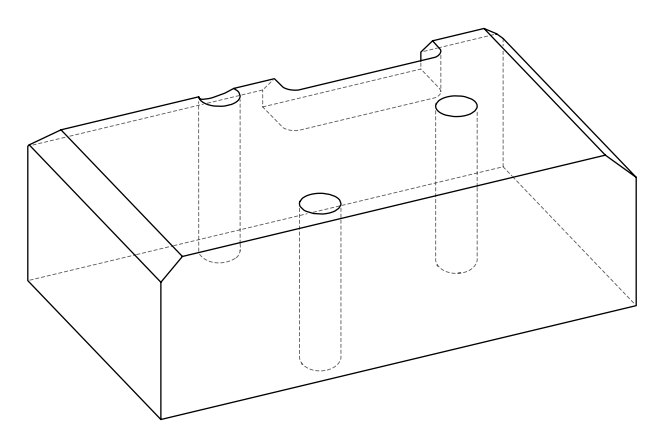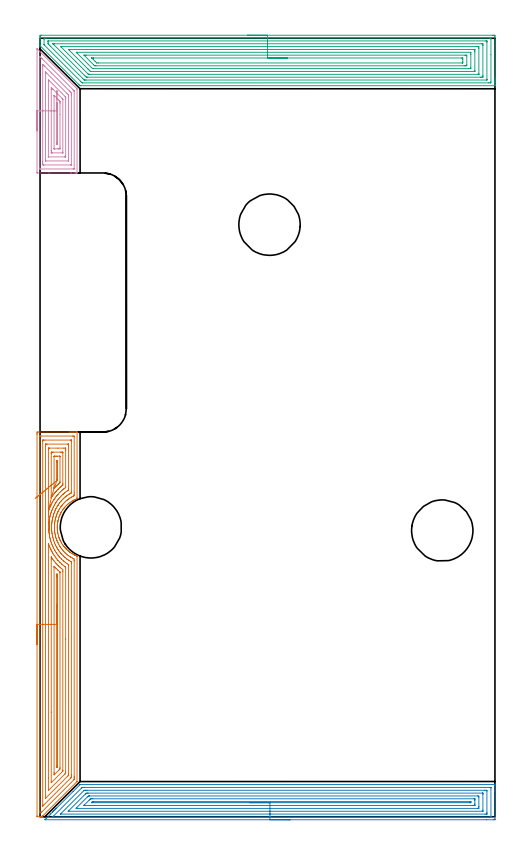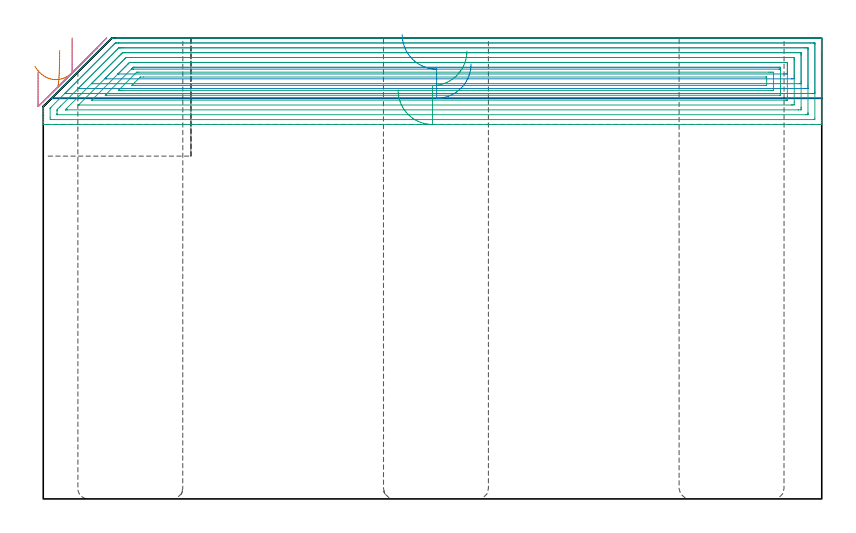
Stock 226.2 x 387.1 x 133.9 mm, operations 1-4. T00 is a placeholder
(PLAN: 8 operations, 2 tool changes, 72 min)
(1 AREA_MILL | FG_CHAMFER_SURFACE | UGT0205_001 | 11.39 min | 39407 mm3)
(2 AREA_MILL_1 | FG_CHAMFER_SURFACE_1 | UGT0205_001 | 12.26 min | 32515 mm3)
(3 AREA_MILL_2 | FG_CHAMFER_SURFACE_2 | UGT0205_001 | 16.17 min | 71173 mm3)
(4 AREA_MILL_3 | FG_CHAMFER_SURFACE_3 | UGT0205_001 | 3.51 min | 11247 mm3)
(5 MILL_SLOT | SLOT_PARTIAL_RECTANGULAR | UGT0201_094 | Follow Part, ap 5, ae 75% | 10.6 min | 184443 mm3)
(6 MILL_THROUGH_HOLE_FROM_SOLID_MATERIAL | STEP1HOLE | NXT0201_007 | Circular | 6.02 min | 97464 mm3)
(7 MILL_THROUGH_HOLE_FROM_SOLID_MATERIAL_1 | STEP1HOLE_1 | NXT0201_007 | Circular | 6.02 min | 97442 mm3)
(8 MILL_THROUGH_HOLE_FROM_SOLID_MATERIAL_2 | STEP1HOLE_2 | NXT0201_007 | Circular | 6.02 min | 96633 mm3)
(TOOL UGT0205_001 | Chamfer Mill 20 x 3 x 45 deg. | D20 FL50 Z2)
(TOOL UGT0201_094 | End mill 20 mm | D20 FL38 Z4)
(TOOL NXT0201_007 | ENDMILL 25mm [R216.25-25050GCK54P 1620] | D25 R3 FL54 Z5)
(OP 1 AREA_MILL)
G17 G21 G94 G90
T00 M6
G54
G17 G0 G90 X-1.5 Y85.65 S1061 M3
G43 Z143.9 H0
Z124.
G94 G1 Y85.688 Z123.128 F250.
Y85.802 Z122.264
Y85.991 Z121.412
Y86.253 Z120.58
Y86.587 Z119.774
Y86.99 Z119.
Y87.459 Z118.264
Y87.99 Z117.572
Y88.579 Z116.929
Y89.222 Z116.34
Y89.914 Z115.808
Y90.65 Z115.34
Y91.424 Z114.937
Y92.23 Z114.603
Y93.062 Z114.341
Y93.914 Z114.152
Y94.778 Z114.038
Y95.65 Z114.
Y190.104
X-1.499 Y190.695 Z114.001
X-1.494 Y191.279 Z114.004
X-1.492 Y191.293 Z114.006
X-0.91 Y191.297 Z114.588
X-0.305 Y191.3 Z115.192
X14.531 Z130.026
X15.135 Z130.63
X15.709 Z131.206
X16.027 Z131.523
X16.601 Z132.097
X16.918 Z132.413
X17.553 Z133.053
X17.979 Z133.479
X18.349 Y191.297 Z133.841
X18.385 Y191.294 Z133.875
X18.397 Y191.291 Z133.888
X18.4 Y191.141 Z133.9
Y158.567
X18.394 Y158.161 Z133.892
X17.492 Y157.777 Z132.992
X17.138 Y157.617 Z132.637
X16.918 Y157.502 Z132.415
X16.605 Y157.34 Z132.104
X16.559 Y157.315 Z132.058
X16.159 Y157.092 Z131.659
X15.939 Y156.961 Z131.439
X15.718 Y156.829 Z131.217
X15.555 Y156.725 Z131.053
X14.831 Y156.223 Z130.329
X14.31 Y155.834 Z129.807
X14.244 Y155.778 Z129.74
X13.944 Y155.529 Z129.441
X13.287 Y154.942 Z128.787
X13.056 Y154.716 Z128.555
X12.424 Y154.05 Z127.924
X12.164 Y153.748 Z127.661
X12.088 Y153.655 Z127.587
X11.971 Y153.51 Z127.47
X11.867 Y153.378 Z127.363
X11.732 Y153.212 Z127.231
X11.689 Y153.159 Z127.188
X11.626 Y153.074 Z127.126
X11.281 Y152.603 Z126.78
X11.054 Y152.267 Z126.553
X10.776 Y151.824 Z126.276
X10.511 Y151.376 Z126.011
X10.395 Y151.163 Z125.893
X10.305 Y150.981 Z125.802
X10.089 Y150.551 Z125.589
X10.056 Y150.484 Z125.556
X9.883 Y150.089 Z125.378
X9.787 Y149.878 Z125.286
X9.77 Y149.84 Z125.27
X9.684 Y149.643 Z125.179
X9.662 Y149.592 Z125.157
X9.608 Y149.46 Z125.105
X9.507 Y149.21 Z125.006
X9.334 Y148.701 Z124.833
X9.072 Y147.809 Z124.568
X8.908 Y147.12 Z124.407
X8.896 Y147.067 Z124.395
X8.873 Y146.965 Z124.369
X8.862 Y146.918 Z124.358
X8.776 Y146.472 Z124.271
X8.716 Y146.073 Z124.209
X8.708 Y146.026 Z124.202
X8.62 Y145.324 Z124.118
X8.606 Y145.134 Z124.103
X8.594 Y144.877 Z124.089
X8.591 Y144.783 Z124.081
X8.585 Y144.65 Z124.073
X8.563 Y144.243 Z124.058
X8.561 Y144.139 Z124.056
X8.559 Y143.946 Z124.052
X8.556 Y143.797 Z124.051
X8.564 Y143.351 Z124.063
X8.586 Y142.913 Z124.086
X8.621 Y142.459 Z124.121
X8.74 Y141.568 Z124.239
X8.743 Y141.552 Z124.242
X8.817 Y141.164 Z124.311
X8.905 Y140.676 Z124.404
X9.125 Y139.785 Z124.624
X9.193 Y139.552 Z124.691
X9.255 Y139.338 Z124.754
X9.4 Y138.893 Z124.899
X9.507 Y138.59 Z125.005
X9.551 Y138.487 Z125.045
X9.747 Y138.001 Z125.244
X9.919 Y137.62 Z125.419
X9.95 Y137.551 Z125.45
X10.152 Y137.11 Z125.648
X10.27 Y136.872 Z125.769
X10.394 Y136.637 Z125.893
X10.614 Y136.256 Z126.111
X10.636 Y136.218 Z126.132
X11.194 Y135.327 Z126.692
X11.26 Y135.227 Z126.759
X11.282 Y135.196 Z126.78
X11.562 Y134.812 Z127.059
X11.867 Y134.41 Z127.366
X12.006 Y134.237 Z127.504
X12.06 Y134.174 Z127.557
X12.17 Y134.043 Z127.667
X12.318 Y133.876 Z127.814
X12.461 Y133.715 Z127.957
X12.58 Y133.579 Z128.08
X12.611 Y133.543 Z128.111
X12.646 Y133.507 Z128.145
X12.758 Y133.389 Z128.254
X12.832 Y133.31 Z128.33
X12.86 Y133.281 Z128.36
X12.955 Y133.185 Z128.455
X13.056 Y133.085 Z128.551
X13.507 Y132.652 Z129.004
X13.944 Y132.272 Z129.441
X14.167 Y132.091 Z129.666
X14.244 Y132.029 Z129.743
X14.577 Y131.76 Z130.074
X14.69 Y131.677 Z130.186
X14.831 Y131.571 Z130.329
X15.099 Y131.384 Z130.599
X15.271 Y131.264 Z130.771
X15.719 Y130.971 Z131.216
X16.243 Y130.659 Z131.742
X16.605 Y130.462 Z132.104
X16.917 Y130.306 Z132.416
X17.275 Y130.128 Z132.772
X17.364 Y130.084 Z132.86
X17.493 Y130.019 Z132.991
X17.515 Y130.009 Z133.013
X17.582 Y129.977 Z133.08
X17.81 Y129.882 Z133.306
X17.98 Y129.809 Z133.478
X18.393 Y129.641 Z133.893
X18.399 Y129.638 Z133.898
X18.4 Y129.636 Z133.9
X18.394 Y17.553 Z133.894
X18.375 Y17.485 Z133.871
X18.285 Y17.385 Z133.785
X1.391 Y0.491 Z116.89
X1.17 Y0.269 Z116.667
X1.058 Y0.159 Z116.556
X0.899 Y0.01 Z116.398
X0.873 Y0.008 Z116.372
X0.238 Y0. Z115.737
X-1.227 Z114.269
X-1.491 Y0.002 Z114.005
X-1.496 Y0.159 Z114.004
X-1.5 Y0.455 Z114.
Y95.65
X-0.086 Z115.414
X-0.085 Y189.045 Z115.415
X-0.082 Y189.181 Z115.418
X-0.079 Y189.269 Z115.421
X-0.074 Y189.292 Z115.426
X-0.066 Y189.293 Z115.434
X-0.018 Y189.296 Z115.482
X0.484 Y189.3 Z115.984
X16.027 Z131.527
X16.53 Y189.298 Z132.03
X16.918 Y189.292 Z132.418
X16.967 Y189.29 Z132.467
X16.979 Y189.112 Z132.479
X16.984 Y188.977 Z132.484
X16.985 Y188.91 Z132.485
X16.986 Y161.177 Z132.486
X16.982 Y160.352 Z132.482
X16.979 Y160.291 Z132.479
X16.918 Y159.628 Z132.418
X16.807 Y159.571 Z132.307
X16.585 Y159.459 Z132.085
X16.219 Y159.267 Z131.719
X16.027 Y159.162 Z131.527
X15.647 Y158.947 Z131.147
X15.135 Y158.649 Z130.635
X15.084 Y158.618 Z130.584
X15.004 Y158.567 Z130.504
X14.555 Y158.256 Z130.055
X14.244 Y158.038 Z129.744
X14.033 Y157.885 Z129.533
X13.749 Y157.675 Z129.249
X13.529 Y157.498 Z129.029
X13.353 Y157.352 Z128.853
X13.048 Y157.087 Z128.548
X12.703 Y156.782 Z128.203
X12.461 Y156.554 Z127.961
X12.13 Y156.222 Z127.63
X11.804 Y155.89 Z127.304
X11.691 Y155.769 Z127.191
X11.57 Y155.635 Z127.07
X11.275 Y155.293 Z126.775
X11.029 Y154.997 Z126.529
X10.873 Y154.802 Z126.373
X10.678 Y154.551 Z126.178
X10.488 Y154.295 Z125.988
X10.351 Y154.105 Z125.851
X10.122 Y153.769 Z125.622
X9.787 Y153.26 Z125.287
X9.769 Y153.231 Z125.269
X9.757 Y153.212 Z125.257
X9.44 Y152.667 Z124.94
X9.249 Y152.32 Z124.749
X9.129 Y152.086 Z124.629
X8.896 Y151.621 Z124.396
X8.834 Y151.489 Z124.334
X8.806 Y151.427 Z124.306
X8.563 Y150.869 Z124.063
X8.42 Y150.535 Z123.92
X8.301 Y150.238 Z123.801
X8.086 Y149.643 Z123.586
X8.073 Y149.608 Z123.573
X8.065 Y149.582 Z123.565
X8.004 Y149.386 Z123.504
X7.861 Y148.894 Z123.361
X7.821 Y148.75 Z123.321
X7.676 Y148.187 Z123.176
X7.597 Y147.858 Z123.097
X7.507 Y147.464 Z123.007
X7.41 Y146.965 Z122.91
X7.301 Y146.261 Z122.801
X7.287 Y146.16 Z122.787
X7.276 Y146.073 Z122.776
X7.26 Y145.926 Z122.76
X7.223 Y145.574 Z122.723
X7.192 Y145.18 Z122.692
X7.187 Y145.106 Z122.687
X7.147 Y144.254 Z122.647
Y143.828
X7.149 Y143.395 Z122.649
X7.15 Y143.359 Z122.65
X7.199 Y142.503 Z122.699
X7.206 Y142.41 Z122.706
X7.297 Y141.611 Z122.797
X7.309 Y141.512 Z122.809
X7.326 Y141.397 Z122.826
X7.442 Y140.718 Z122.942
X7.517 Y140.314 Z123.017
X7.624 Y139.826 Z123.124
X7.788 Y139.15 Z123.288
X7.849 Y138.933 Z123.349
X8.004 Y138.403 Z123.504
X8.122 Y138.041 Z123.622
X8.147 Y137.969 Z123.647
X8.39 Y137.342 Z123.89
X8.469 Y137.148 Z123.969
X8.826 Y136.326 Z124.326
X8.858 Y136.256 Z124.358
X8.896 Y136.177 Z124.396
X9.312 Y135.364 Z124.812
X9.787 Y134.558 Z125.287
X9.84 Y134.471 Z125.34
X9.928 Y134.33 Z125.428
X10.29 Y133.783 Z125.79
X10.435 Y133.579 Z125.935
X10.678 Y133.254 Z126.178
X11.122 Y132.686 Z126.622
X11.57 Y132.172 Z127.07
X11.915 Y131.794 Z127.415
X12.461 Y131.248 Z127.961
X12.831 Y130.901 Z128.331
X13.353 Y130.457 Z128.853
X13.906 Y130.009 Z129.406
X14.244 Y129.761 Z129.744
X15.044 Y129.208 Z130.544
X15.135 Y129.15 Z130.635
X15.189 Y129.116 Z130.689
X16.027 Y128.644 Z131.527
X16.835 Y128.224 Z132.335
X16.918 Y128.174 Z132.418
X16.981 Y127.394 Z132.481
X16.984 Y127.332 Z132.484
X16.985 Y127.265 Z132.485
X16.981 Y20.176 Z132.481
X16.978 Y19.347 Z132.478
X16.976 Y19.289 Z132.476
X16.918 Y18.476 Z132.418
X16.91 Y18.462 Z132.41
X16.905 Y18.454 Z132.405
X0.841 Y2.39 Z116.341
X0.551 Y2.109 Z116.051
X0.469 Y2.031 Z115.969
X0.426 Y2.01 Z115.926
X0.367 Y2.005 Z115.867
X-0.018 Y2.008 Z115.482
X-0.067 Y2.01 Z115.433
X-0.079 Y2.188 Z115.421
X-0.084 Y2.323 Z115.416
X-0.085 Y2.39 Z115.415
X-0.086 Y95.65 Z115.414
X1.328 Z116.828
X1.329 Y186.669 Z116.829
X1.331 Y187.125 Z116.831
X1.333 Y187.234 Z116.833
X1.335 Y187.28 Z116.835
X1.415 Y187.29 Z116.915
X1.592 Y187.298 Z117.092
X1.765 Y187.299 Z117.265
X2.481 Y187.3 Z117.981
X15.31 Y187.299 Z130.81
X15.427 Y187.296 Z130.927
X15.519 Y187.291 Z131.019
X15.565 Y187.286 Z131.065
X15.566 Y187.269 Z131.066
X15.569 Y187.125 Z131.069
X15.571 Y186.689 Z131.071
Y161.7
X15.57 Y161.244 Z131.07
X15.567 Y161.135 Z131.067
X15.565 Y161.084 Z131.065
X15.557 Y161.065 Z131.057
X15.534 Y161.05 Z131.034
X15.406 Y160.973 Z130.906
X15.135 Y160.815 Z130.635
X14.845 Y160.643 Z130.345
X14.366 Y160.352 Z129.866
X14.293 Y160.303 Z129.793
X14.244 Y160.269 Z129.744
X13.769 Y159.935 Z129.269
X13.353 Y159.64 Z128.853
X13.249 Y159.564 Z128.749
X13.11 Y159.459 Z128.61
X12.752 Y159.168 Z128.252
X12.461 Y158.926 Z127.961
X12.269 Y158.76 Z127.769
X12.05 Y158.567 Z127.55
X11.801 Y158.336 Z127.301
X11.57 Y158.115 Z127.07
X11.349 Y157.895 Z126.849
X11.134 Y157.675 Z126.634
X10.678 Y157.185 Z126.178
X10.489 Y156.972 Z125.989
X10.328 Y156.782 Z125.828
X9.787 Y156.111 Z125.287
X9.691 Y155.986 Z125.191
X9.619 Y155.89 Z125.119
X9.318 Y155.466 Z124.818
X8.994 Y154.997 Z124.494
X8.955 Y154.938 Z124.455
X8.896 Y154.845 Z124.396
X8.615 Y154.385 Z124.115
X8.448 Y154.105 Z123.948
X8.004 Y153.307 Z123.504
X7.972 Y153.245 Z123.472
X7.956 Y153.212 Z123.456
X7.684 Y152.641 Z123.184
X7.536 Y152.32 Z123.036
X7.406 Y152.027 Z122.906
X7.145 Y151.427 Z122.645
X7.135 Y151.405 Z122.635
X7.113 Y151.348 Z122.613
X6.9 Y150.748 Z122.4
X6.827 Y150.535 Z122.327
X6.682 Y150.074 Z122.182
X6.553 Y149.643 Z122.053
X6.48 Y149.383 Z121.98
X6.312 Y148.75 Z121.812
X6.294 Y148.677 Z121.794
X6.222 Y148.369 Z121.722
X6.131 Y147.948 Z121.631
X6.113 Y147.858 Z121.613
X5.998 Y147.189 Z121.498
X5.964 Y146.965 Z121.464
X5.888 Y146.407 Z121.388
X5.848 Y146.073 Z121.348
X5.804 Y145.599 Z121.304
X5.779 Y145.18 Z121.279
X5.757 Y144.753 Z121.257
X5.739 Y144.288 Z121.239
X5.733 Y143.885 Z121.233
X5.74 Y143.395 Z121.24
X5.758 Y142.967 Z121.258
X5.784 Y142.503 Z121.284
X5.822 Y142.01 Z121.322
X5.869 Y141.611 Z121.369
X5.945 Y140.995 Z121.445
X5.988 Y140.718 Z121.488
X6.122 Y139.926 Z121.622
X6.141 Y139.826 Z121.641
X6.222 Y139.44 Z121.722
X6.341 Y138.933 Z121.841
X6.381 Y138.774 Z121.881
X6.582 Y138.041 Z122.082
X6.736 Y137.526 Z122.236
X6.862 Y137.148 Z122.362
X7.113 Y136.464 Z122.613
X7.194 Y136.256 Z122.694
X7.25 Y136.118 Z122.75
X7.589 Y135.364 Z123.089
X7.72 Y135.078 Z123.22
X8.028 Y134.447 Z123.528
X8.217 Y134.099 Z123.717
X8.36 Y133.852 Z123.86
X8.523 Y133.579 Z124.023
X8.896 Y132.973 Z124.396
X9.081 Y132.686 Z124.581
X9.462 Y132.119 Z124.962
X9.705 Y131.794 Z125.205
X9.787 Y131.687 Z125.287
X10.135 Y131.252 Z125.635
X10.43 Y130.901 Z125.93
X10.678 Y130.619 Z126.178
X11.251 Y130.009 Z126.751
X11.57 Y129.69 Z127.07
X12.185 Y129.116 Z127.685
X12.461 Y128.882 Z127.961
X13.259 Y128.224 Z128.759
X13.353 Y128.156 Z128.853
X13.837 Y127.817 Z129.337
X14.244 Y127.538 Z129.744
X14.554 Y127.332 Z130.054
X15.135 Y126.989 Z130.635
X15.482 Y126.785 Z130.982
X15.539 Y126.749 Z131.039
X15.564 Y126.731 Z131.064
X15.566 Y126.7 Z131.066
X15.569 Y126.585 Z131.069
X15.571 Y126.439 Z131.071
Y126.003
X15.566 Y20.7 Z131.066
X15.565 Y20.239 Z131.065
X15.563 Y19.811 Z131.063
X15.56 Y19.582 Z131.06
X15.344 Y19.347 Z130.844
X15.241 Y19.241 Z130.741
X15.135 Y19.134 Z130.635
X1.765 Y5.764 Z117.265
X1.416 Y5.417 Z116.916
X1.357 Y5.361 Z116.857
X1.337 Y5.345 Z116.837
X1.335 Y5.346 Z116.835
X1.332 Y5.356 Z116.832
X1.329 Y5.397 Z116.829
Y5.425
X1.328 Y95.65 Z116.828
X2.743 Z118.243
Y184.448
X2.749 Y185.247 Z118.249
X2.755 Y185.29 Z118.255
X2.803 Y185.293 Z118.303
X2.909 Y185.297 Z118.409
X3.122 Y185.299 Z118.622
X3.547 Y185.3 Z119.047
X13.796 Y185.299 Z129.296
X13.998 Y185.297 Z129.498
X14.098 Y185.293 Z129.598
X14.144 Y185.29 Z129.644
X14.15 Y185.26 Z129.65
X14.157 Y184.535 Z129.657
Y184.448
Y163.029
X14.153 Y162.626 Z129.653
X14.15 Y162.431 Z129.65
X14.037 Y162.344 Z129.537
X13.729 Y162.137 Z129.229
X13.353 Y161.875 Z128.853
X12.983 Y161.614 Z128.483
X12.468 Y161.244 Z127.968
X12.464 Y161.241 Z127.964
X11.974 Y160.84 Z127.474
X11.57 Y160.501 Z127.07
X11.49 Y160.432 Z126.99
X11.399 Y160.352 Z126.899
X11.025 Y160.004 Z126.525
X10.678 Y159.672 Z126.178
X10.464 Y159.459 Z125.964
X10.134 Y159.112 Z125.634
X9.787 Y158.739 Z125.287
X9.634 Y158.567 Z125.134
X9.299 Y158.163 Z124.799
X8.897 Y157.673 Z124.397
X8.52 Y157.159 Z124.02
X8.246 Y156.782 Z123.746
X8.147 Y156.639 Z123.647
X8.004 Y156.425 Z123.504
X7.795 Y156.099 Z123.295
X7.664 Y155.89 Z123.164
X7.457 Y155.545 Z122.957
X7.139 Y154.997 Z122.639
X7.13 Y154.98 Z122.63
X7.113 Y154.949 Z122.613
X6.823 Y154.395 Z122.323
X6.678 Y154.105 Z122.178
X6.529 Y153.797 Z122.029
X6.258 Y153.212 Z121.758
X6.247 Y153.187 Z121.747
X6.222 Y153.13 Z121.722
X5.982 Y152.559 Z121.482
X5.884 Y152.32 Z121.384
X5.735 Y151.915 Z121.235
X5.56 Y151.427 Z121.06
X5.503 Y151.255 Z121.003
X5.33 Y150.712 Z120.83
X5.29 Y150.575 Z120.79
X5.278 Y150.535 Z120.778
X5.1 Y149.873 Z120.6
X5.04 Y149.643 Z120.54
X4.923 Y149.158 Z120.423
X4.83 Y148.75 Z120.33
X4.761 Y148.428 Z120.261
X4.656 Y147.858 Z120.156
X4.625 Y147.671 Z120.125
X4.519 Y146.965 Z120.019
X4.509 Y146.895 Z120.009
X4.439 Y146.33 Z119.939
X4.417 Y146.095 Z119.917
X4.415 Y146.073 Z119.915
X4.36 Y145.259 Z119.86
X4.356 Y145.18 Z119.856
X4.324 Y144.403 Z119.824
X4.322 Y144.288 Z119.822
X4.321 Y143.514 Z119.821
X4.323 Y143.395 Z119.823
X4.356 Y142.586 Z119.856
X4.361 Y142.503 Z119.861
X4.428 Y141.622 Z119.928
X4.429 Y141.611 Z119.929
X4.439 Y141.524 Z119.939
X4.539 Y140.718 Z120.039
X4.555 Y140.602 Z120.055
X4.685 Y139.826 Z120.185
X4.739 Y139.526 Z120.239
X4.859 Y138.933 Z120.359
X4.981 Y138.39 Z120.481
X5.07 Y138.041 Z120.57
X5.297 Y137.182 Z120.797
X5.306 Y137.148 Z120.806
X5.33 Y137.071 Z120.83
X5.597 Y136.256 Z121.097
X5.748 Y135.838 Z121.248
X5.933 Y135.364 Z121.433
X6.222 Y134.674 Z121.722
X6.31 Y134.471 Z121.81
X6.383 Y134.31 Z121.883
X6.738 Y133.579 Z122.238
X7.113 Y132.846 Z122.613
X7.202 Y132.686 Z122.702
X7.331 Y132.468 Z122.831
X7.748 Y131.794 Z123.248
X8.004 Y131.391 Z123.504
X8.336 Y130.901 Z123.836
X8.896 Y130.135 Z124.396
X8.992 Y130.009 Z124.492
X9.392 Y129.512 Z124.892
X9.734 Y129.116 Z125.234
X9.787 Y129.059 Z125.287
X10.58 Y128.224 Z126.08
X10.678 Y128.128 Z126.178
X11.529 Y127.332 Z127.029
X11.57 Y127.296 Z127.07
X11.802 Y127.099 Z127.302
X12.461 Y126.567 Z127.961
X12.624 Y126.439 Z128.124
X13.353 Y125.93 Z128.853
X13.907 Y125.547 Z129.407
X14.146 Y125.39 Z129.646
X14.15 Y125.344 Z129.65
X14.153 Y125.144 Z129.653
X14.157 Y124.742 Z129.657
X14.152 Y21.131 Z129.652
X14.147 Y20.731 Z129.647
X14.145 Y20.633 Z129.645
X14.135 Y20.595 Z129.635
X14.109 Y20.566 Z129.609
X14.016 Y20.467 Z129.516
X13.791 Y20.239 Z129.291
X13.572 Y20.02 Z129.072
X2.868 Y9.317 Z118.368
X2.773 Y9.224 Z118.273
X2.753 Y9.208 Z118.253
X2.749 Y9.207 Z118.249
X2.748 Y9.21 Z118.248
X2.745 Y9.255 Z118.245
X2.743 Y9.443 Z118.243
Y9.53
Y95.65
X4.157 Z119.657
Y135.646
X4.159 Y135.758 Z119.659
X4.161 Y135.815 Z119.661
X4.163 Y135.834 Z119.663
X4.167 Y135.826 Z119.667
X4.211 Y135.706 Z119.711
X4.231 Y135.647 Z119.731
X4.268 Y135.534 Z119.768
X4.328 Y135.364 Z119.828
X4.439 Y135.058 Z119.939
X4.667 Y134.471 Z120.167
X4.82 Y134.09 Z120.32
X5.044 Y133.579 Z120.544
X5.33 Y132.942 Z120.83
X5.451 Y132.686 Z120.951
X5.562 Y132.454 Z121.062
X5.905 Y131.794 Z121.405
X6.015 Y131.588 Z121.515
X6.222 Y131.231 Z121.722
X6.42 Y130.901 Z121.92
X6.73 Y130.392 Z122.23
X6.979 Y130.009 Z122.479
X7.113 Y129.811 Z122.613
X7.609 Y129.116 Z123.109
X8.004 Y128.584 Z123.504
X8.295 Y128.224 Z123.795
X8.896 Y127.509 Z124.396
X8.979 Y127.415 Z124.479
X9.056 Y127.332 Z124.556
X9.787 Y126.57 Z125.287
X9.918 Y126.439 Z125.418
X10.678 Y125.736 Z126.178
X10.89 Y125.547 Z126.39
X11.57 Y124.991 Z127.07
X11.991 Y124.654 Z127.491
X12.461 Y124.313 Z127.961
X12.609 Y124.205 Z128.109
X12.691 Y124.143 Z128.191
X12.731 Y124.111 Z128.231
X12.736 Y124.043 Z128.236
X12.74 Y123.762 Z128.24
X12.742 Y123.481 Z128.242
X12.741 Y88.326 Z128.241
X12.738 Y22.639 Z128.238
X12.736 Y22.024 Z128.236
X12.734 Y21.751 Z128.234
X12.731 Y21.659 Z128.231
X12.678 Y21.588 Z128.178
X12.461 Y21.362 Z127.961
X12.347 Y21.246 Z127.847
X4.2 Y13.099 Z119.7
X4.183 Y13.087 Z119.683
X4.168 Y13.077 Z119.668
X4.164 Y13.099 Z119.664
X4.161 Y13.131 Z119.661
X4.158 Y13.381 Z119.658
X4.157 Y19.36 Z119.657
Y95.65
X5.571 Z121.071
Y128.224
X5.573 Y128.873 Z121.073
X5.576 Y129.116 Z121.076
X5.578 Y129.202 Z121.078
X5.636 Y129.116 Z121.136
X6.229 Y128.224 Z121.729
X6.246 Y128.199 Z121.746
X6.883 Y127.332 Z122.383
X7.113 Y127.029 Z122.613
X7.594 Y126.439 Z123.094
X7.782 Y126.217 Z123.282
X8.004 Y125.961 Z123.504
X8.389 Y125.547 Z123.889
X8.896 Y125.019 Z124.396
X9.268 Y124.654 Z124.768
X9.787 Y124.174 Z125.287
X10.249 Y123.762 Z125.749
X10.678 Y123.402 Z126.178
X11.322 Y122.869 Z126.822
X11.327 Y122.22 Z126.827
X11.328 Y121.977 Z126.828
X11.324 Y23.163 Z126.824
X11.322 Y22.916 Z126.822
X11.319 Y22.755 Z126.819
X11.317 Y22.679 Z126.817
X11.268 Y22.626 Z126.768
X11.121 Y22.473 Z126.621
X10.678 Y22.026 Z126.178
X5.772 Y17.12 Z121.272
X5.703 Y17.053 Z121.203
X5.614 Y16.97 Z121.114
X5.583 Y16.942 Z121.083
X5.578 Y16.981 Z121.078
X5.576 Y17.058 Z121.076
X5.572 Y17.32 Z121.072
X5.571 Y52.012 Z121.071
Y95.65
X6.985 Z122.485
X6.986 Y124.017 Z122.486
X6.989 Y124.273 Z122.489
X6.992 Y124.443 Z122.492
X6.998 Y124.521 Z122.498
X7.715 Y123.762 Z123.215
X8.004 Y123.464 Z123.504
X8.612 Y122.869 Z124.112
X8.896 Y122.608 Z124.396
X9.602 Y121.977 Z125.102
X9.787 Y121.817 Z125.287
X9.878 Y121.736 Z125.378
X9.899 Y121.717 Z125.399
X9.907 Y121.636 Z125.407
X9.911 Y121.467 Z125.411
X9.914 Y121.212 Z125.414
X9.909 Y24.579 Z125.409
X9.903 Y23.809 Z125.403
X9.893 Y23.702 Z125.393
X9.787 Y23.591 Z125.287
X9.452 Y23.251 Z124.952
X9.12 Y22.916 Z124.62
X7.223 Y21.021 Z122.723
X7.113 Y20.915 Z122.613
X7.008 Y20.816 Z122.508
X6.992 Y21.004 Z122.492
X6.989 Y21.131 Z122.489
X6.987 Y21.258 Z122.487
X6.985 Y22.024 Z122.485
Y95.65
X8.4 Z123.9
Y120.343
X8.401 Y120.444 Z123.901
X8.406 Y120.646 Z123.906
X8.408 Y120.663 Z123.908
X8.409 Y120.664 Z123.909
X8.421 Y120.653 Z123.921
X8.443 Y120.627 Z123.943
X8.493 Y120.192 Z123.993
X8.495 Y120.091 Z123.995
X8.499 Y119.697 Z123.999
X8.5 Y119.3 Z124.
Y119.199
X8.496 Y25.102 Z123.996
X8.494 Y24.897 Z123.994
X8.491 Y24.799 Z123.991
X8.489 Y24.754 Z123.989
X8.451 Y24.701 Z123.951
X8.435 Y24.687 Z123.935
X8.427 Y24.683 Z123.927
X8.406 Y24.681 Z123.906
X8.404 Y24.701 Z123.904
X8.402 Y24.76 Z123.902
X8.4 Y25.198 Z123.9
Y95.65
Y96.522 Z123.938
Y97.387 Z124.051
Y98.238 Z124.24
Y99.07 Z124.503
Y99.876 Z124.836
Y100.65 Z125.239
Y101.386 Z125.708
Y102.078 Z126.239
Y102.721 Z126.828
Y103.31 Z127.472
Y103.842 Z128.164
Y104.31 Z128.9
Y104.713 Z129.673
Y105.047 Z130.479
Y105.309 Z131.311
Y105.498 Z132.163
Y105.612 Z133.028
Y105.65 Z133.9
G0 X4.76 Y142.637 Z130.28
G1 X4.761 Y142.619 Z129.408
X4.758 Y142.678 Z128.538
X4.749 Y142.812 Z127.676
X4.736 Y143.021 Z126.829
X4.718 Y143.303 Z126.003
X4.695 Y143.655 Z125.205
X4.669 Y144.075 Z124.441
X4.638 Y144.56 Z123.717
X4.603 Y145.107 Z123.038
X4.565 Y145.71 Z122.409
X4.523 Y146.366 Z121.835
X4.478 Y147.069 Z121.321
X4.431 Y147.814 Z120.87
X4.381 Y148.596 Z120.485
X4.329 Y149.408 Z120.171
X4.276 Y150.244 Z119.928
X4.222 Y151.098 Z119.76
X4.167 Y151.964 Z119.667
X4.164 Y152.011 Z119.664
X4.159 Y152.192 Z119.659
X4.158 Y152.32 Z119.658
X4.157 Y152.493 Z119.657
X4.158 Y182.663 Z119.658
X4.159 Y182.943 Z119.659
X4.164 Y183.227 Z119.664
X4.167 Y183.291 Z119.667
X4.201 Y183.293 Z119.701
X4.28 Y183.297 Z119.78
X4.439 Y183.299 Z119.939
X4.694 Y183.3 Z120.194
X8.896 Z124.396
X11.825 Z127.325
X12.461 Y183.297 Z127.961
X12.722 Y183.294 Z128.222
X12.737 Y183.284 Z128.237
X12.739 Y183.277 Z128.239
X12.742 Y182.663 Z128.242
X12.743 Y182.381 Z128.243
Y163.922
X12.742 Y163.828 Z128.242
X12.739 Y163.753 Z128.239
X12.736 Y163.707 Z128.236
X12.712 Y163.675 Z128.212
X12.461 Y163.489 Z127.961
X11.833 Y163.029 Z127.333
X11.685 Y162.914 Z127.185
X11.57 Y162.821 Z127.07
X11.196 Y162.511 Z126.696
X10.749 Y162.137 Z126.249
X10.711 Y162.104 Z126.211
X10.678 Y162.074 Z126.178
X10.246 Y161.673 Z125.746
X9.79 Y161.242 Z125.29
X8.919 Y160.328 Z124.419
X8.896 Y160.301 Z124.396
X8.512 Y159.843 Z124.012
X8.193 Y159.459 Z123.693
X8.109 Y159.355 Z123.609
X8.004 Y159.221 Z123.504
X7.722 Y158.849 Z123.222
X7.511 Y158.567 Z123.011
X7.345 Y158.334 Z122.845
X7.113 Y158.002 Z122.613
X6.981 Y157.806 Z122.481
X6.895 Y157.675 Z122.395
X6.636 Y157.26 Z122.136
X6.34 Y156.782 Z121.84
X6.296 Y156.708 Z121.796
X6.222 Y156.576 Z121.722
X5.979 Y156.133 Z121.479
X5.848 Y155.89 Z121.348
X5.446 Y155.113 Z120.946
X5.389 Y154.997 Z120.889
X5.37 Y154.958 Z120.87
X5.33 Y154.873 Z120.83
X5.093 Y154.342 Z120.593
X4.989 Y154.105 Z120.489
X4.825 Y153.718 Z120.325
X4.616 Y153.212 Z120.116
X4.567 Y153.084 Z120.067
X4.439 Y152.74 Z119.939
X4.328 Y152.43 Z119.828
X4.29 Y152.32 Z119.79
X4.22 Y152.115 Z119.72
X4.19 Y152.028 Z119.69
X4.167 Y151.964 Z119.667
X5.579 Y158.614 Z121.079
X5.578 Y158.636 Z121.078
X5.574 Y158.918 Z121.074
X5.571 Y159.218 Z121.071
Y159.459
Y180.636
X5.573 Y180.878 Z121.073
X5.576 Y181.203 Z121.076
X5.578 Y181.276 Z121.078
X5.66 Y181.29 Z121.16
X5.803 Y181.297 Z121.303
X6.222 Y181.299 Z121.722
X6.691 Y181.3 Z122.191
X10.257 Z125.757
X10.678 Z126.178
X11.15 Y181.298 Z126.65
X11.292 Y181.292 Z126.792
X11.32 Y181.29 Z126.82
X11.323 Y181.24 Z126.823
X11.327 Y181.121 Z126.827
X11.328 Y180.878 Z126.828
Y165.706
X11.325 Y165.06 Z126.825
X11.322 Y164.937 Z126.822
X11.315 Y164.915 Z126.815
X11.286 Y164.89 Z126.786
X11.193 Y164.814 Z126.693
X10.906 Y164.586 Z126.406
X10.678 Y164.403 Z126.178
X10.415 Y164.185 Z125.915
X10.105 Y163.922 Z125.605
X9.787 Y163.637 Z125.287
X9.471 Y163.346 Z124.971
X9.134 Y163.029 Z124.634
X9.014 Y162.911 Z124.514
X8.896 Y162.792 Z124.396
X8.575 Y162.458 Z124.075
X8.267 Y162.137 Z123.767
X8.141 Y162. Z123.641
X8.004 Y161.847 Z123.504
X7.726 Y161.523 Z123.226
X7.491 Y161.244 Z122.991
X7.321 Y161.036 Z122.821
X7.113 Y160.776 Z122.613
X6.928 Y160.537 Z122.428
X6.786 Y160.352 Z122.286
X6.547 Y160.026 Z122.047
X6.222 Y159.576 Z121.722
X6.173 Y159.508 Z121.673
X6.14 Y159.459 Z121.64
X5.965 Y159.196 Z121.465
X5.625 Y158.677 Z121.125
X5.579 Y158.614 Z121.079
X6.998 Y163.284 Z122.498
X6.992 Y163.368 Z122.492
X6.989 Y163.538 Z122.489
X6.986 Y163.794 Z122.486
X6.985 Y163.922 Z122.485
X6.986 Y179.093 Z122.486
X6.987 Y179.219 Z122.487
X6.989 Y179.263 Z122.489
X6.992 Y179.288 Z122.492
X7.01 Y179.29 Z122.51
X7.113 Y179.294 Z122.613
X7.798 Y179.3 Z123.298
X8.004 Z123.504
X8.689 Z124.189
X9.581 Z125.081
X9.787 Y179.297 Z125.287
X9.856 Y179.294 Z125.356
X9.904 Y179.29 Z125.404
X9.908 Y179.22 Z125.408
X9.912 Y179.093 Z125.412
X9.914 Y178.966 Z125.414
Y166.472
X9.912 Y166.343 Z125.412
X9.906 Y166.098 Z125.406
X9.456 Y165.706 Z124.956
X9.159 Y165.443 Z124.659
X8.896 Y165.207 Z124.396
X8.692 Y165.018 Z124.192
X8.476 Y164.814 Z123.976
X8.004 Y164.344 Z123.504
X7.795 Y164.131 Z123.295
X7.594 Y163.922 Z123.094
X7.023 Y163.31 Z122.523
X6.998 Y163.284 Z122.498
X8.406 Y167.154 Z123.906
X8.4 Y167.491 Z123.9
Y176.416
X8.401 Y176.517 Z123.901
X8.406 Y176.906 Z123.906
X8.45 Y177.245 Z123.95
X8.493 Y176.911 Z123.993
X8.497 Y176.815 Z123.997
X8.5 Y176.416 Z124.
Y167.491
Y167.39
X8.498 Y167.34 Z123.998
X8.494 Y167.243 Z123.994
X8.446 Y167.187 Z123.946
X8.406 Y167.154 Z123.906
X7.855 Y166.701 Z123.403
X7.273 Y166.223 Z122.965
X6.663 Y165.722 Z122.593
X6.03 Y165.202 Z122.292
X5.38 Y164.667 Z122.064
X4.716 Y164.122 Z121.909
X4.045 Y163.571 Z121.83
X3.371 Y163.017 Z121.828
X2.699 Y162.465 Z121.901
X2.035 Y161.919 Z122.049
X1.384 Y161.384 Z122.272
X0.749 Y160.863 Z122.568
X0.138 Y160.36 Z122.934
X-0.447 Y159.879 Z123.368
X-1.001 Y159.424 Z123.866
X-1.518 Y158.999 Z124.424
X-1.997 Y158.606 Z125.039
X-2.432 Y158.249 Z125.705
G0 Z143.9
M5
M2
(OP 2 AREA_MILL_1)
G17 G21 G94 G90
T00 M6
G54
G17 G0 G90 X124.3 Y-1.5 S1061 M3
G43 Z143.9 H0
Z126.4
G94 G1 X124.262 Z125.528 F250.
X124.148 Z124.664
X123.959 Z123.812
X123.697 Z122.98
X123.363 Z122.174
X122.96 Z121.4
X122.492 Z120.664
X121.96 Z119.972
X121.371 Z119.329
X120.728 Z118.74
X120.036 Z118.209
X119.3 Z117.74
X118.526 Z117.337
X117.72 Z117.003
X116.888 Z116.741
X116.036 Z116.552
X115.172 Z116.438
X114.3 Z116.4
X2.577
X2.419 Y-1.493 Z116.406
X2.577 Y-1.325 Z116.575
X3.099 Y-0.801 Z117.098
X5.148 Y1.249 Z119.147
X5.259 Y1.36 Z119.257
X6.152 Y2.253 Z120.151
X6.317 Y2.42 Z120.314
X6.479 Y2.58 Z120.478
X6.599 Y2.7 Z120.598
X6.756 Y2.859 Z120.754
X6.911 Y3.012 Z120.909
X7.046 Y3.147 Z121.045
X7.196 Y3.298 Z121.193
X7.342 Y3.443 Z121.341
X7.493 Y3.594 Z121.492
X7.635 Y3.737 Z121.633
X7.774 Y3.875 Z121.773
X7.94 Y4.041 Z121.939
X8.074 Y4.176 Z122.072
X8.205 Y4.307 Z122.204
X16.419 Y12.519 Z130.419
X19.734 Y15.835 Z133.732
X19.906 Y15.996 Z133.89
X20.006 Y16. Z133.9
X226.023
X226.19 Y15.998 Z133.889
X226.198 Y15.841 Z133.733
X226.2 Y15.678 Z133.577
Y15.412 Z133.311
Y14.715 Z132.61
Y13.489 Z131.385
Y12.959 Z130.853
Y12.345 Z130.241
Y-1.093 Z116.804
X226.198 Y-1.361 Z116.537
X226.19 Y-1.492 Z116.406
X226.057 Y-1.499 Z116.399
X225.576 Y-1.5 Z116.4
X222.099
X114.3
Y-0.086 Z117.814
X6.599 Y-0.085 Z117.815
X6.466
X6.343 Y-0.081 Z117.819
X6.289 Y-0.079 Z117.821
X6.29 Y-0.072 Z117.828
X6.368 Y0.013 Z117.913
X6.454 Y0.102 Z118.002
X6.599 Y0.25 Z118.15
X20.541 Y14.19 Z132.09
X20.9 Y14.544 Z132.444
X20.939 Y14.577 Z132.477
X20.967 Y14.58 Z132.48
X21.034 Y14.583 Z132.483
X21.794 Y14.586 Z132.486
X21.925
X223.788 Y14.585 Z132.485
X223.922 Y14.584 Z132.484
X224.149 Y14.579 Z132.479
X224.191 Y14.573 Z132.473
X224.195 Y14.542 Z132.442
X224.197 Y14.508 Z132.408
X224.2 Y14.311 Z132.211
X224.199 Y0.124 Z118.024
X224.195 Y0.016 Z117.916
X224.19 Y-0.055 Z117.845
X224.185 Y-0.079 Z117.821
X223.656 Y-0.085 Z117.815
X114.3 Y-0.086 Z117.814
Y1.328 Z119.228
X10.391 Y1.329 Z119.229
X10.205 Y1.33 Z119.23
X10.174 Y1.332 Z119.232
X10.149 Y1.335 Z119.235
X10.16 Y1.354 Z119.254
X10.174 Y1.374 Z119.274
X21.794 Y12.994 Z130.894
X21.97 Y13.158 Z131.058
X22.133 Y13.164 Z131.064
X22.472 Y13.17 Z131.07
X22.687 Y13.171 Z131.071
X23.364
X221.107
X221.788 Y13.168 Z131.068
X222.001 Y13.164 Z131.064
X222.19 Y13.148 Z131.048
X222.195 Y12.959 Z130.859
X222.199 Y12.764 Z130.664
X222.2 Y2.224 Z120.124
X222.196 Y1.541 Z119.441
X222.193 Y1.352 Z119.252
X222.183 Y1.335 Z119.235
X222.162 Y1.332 Z119.232
X222.109 Y1.33 Z119.23
X222.001 Y1.329 Z119.229
X221.324 Y1.328 Z119.228
X114.3
Y2.743 Z120.643
X14.314
X14.137 Y2.746 Z120.646
X14.024 Y2.75 Z120.65
X14.011 Y2.751 Z120.651
X14.019 Y2.762 Z120.662
X14.044 Y2.793 Z120.693
X14.083 Y2.834 Z120.734
X14.151 Y2.903 Z120.803
X22.568 Y11.319 Z129.219
X22.687 Y11.435 Z129.335
X23.022 Y11.751 Z129.651
X23.581 Y11.755 Z129.655
X23.911 Y11.757 Z129.657
X220.056
X220.133 Y11.756 Z129.656
X220.168 Y11.753 Z129.653
X220.184 Y11.751 Z129.651
X220.19 Y11.738 Z129.638
X220.193 Y11.634 Z129.534
X220.2 Y11.215 Z129.115
Y3.311 Z121.211
X220.197 Y2.865 Z120.765
X220.192 Y2.758 Z120.658
X220.19 Y2.75 Z120.65
X220.179 Y2.748 Z120.648
X220.141 Y2.745 Z120.645
X220.073 Y2.743 Z120.643
X219.884
X114.3
Y4.157 Z122.057
X18.237
X18.218 Y4.158 Z122.058
X17.886 Y4.176 Z122.076
X18.047 Y4.344 Z122.244
X18.218 Y4.52 Z122.42
X23.581 Y9.883 Z127.783
X23.806 Y10.103 Z128.003
X24.034 Y10.324 Z128.224
X24.456 Y10.342 Z128.242
X24.475 Y10.343 Z128.243
X217.532 Y10.342 Z128.242
X218.19 Y10.324 Z128.224
X218.199 Y9.669 Z127.569
X218.2 Y5.054 Z122.954
X218.197 Y4.401 Z122.301
X218.19 Y4.176 Z122.076
X217.551 Y4.157 Z122.057
X217.532
X114.3
Y5.571 Z123.471
X21.854
X21.794 Y5.572 Z123.472
X21.769 Y5.574 Z123.474
X21.743 Y5.578 Z123.478
X21.739 Y5.581 Z123.481
X21.748 Y5.594 Z123.494
X21.767 Y5.618 Z123.518
X21.794 Y5.646 Z123.546
X21.938 Y5.791 Z123.691
X24.475 Y8.327 Z126.227
X24.596 Y8.448 Z126.348
X24.717 Y8.567 Z126.467
X25.045 Y8.886 Z126.786
X25.097 Y8.922 Z126.822
X25.185 Y8.924 Z126.824
X25.369 Y8.926 Z126.826
X25.895 Y8.929 Z126.829
X26.262
X215.744 Y8.928 Z126.828
X216.112 Y8.927 Z126.827
X216.16 Y8.925 Z126.825
X216.182 Y8.922 Z126.822
X216.19 Y8.913 Z126.813
X216.195 Y8.836 Z126.736
X216.198 Y8.717 Z126.617
X216.199 Y8.567 Z126.467
X216.2 Y8.12 Z126.02
Y6.363 Z124.263
X216.199 Y5.933 Z123.833
X216.195 Y5.709 Z123.609
X216.19 Y5.598 Z123.498
X216.188 Y5.578 Z123.478
X216.164 Y5.576 Z123.476
X216.11 Y5.573 Z123.473
X215.744 Y5.572 Z123.472
X215.218 Y5.571 Z123.471
X114.3
Y6.985 Z124.885
X26.262 Y6.986 Z124.886
X26.083 Y6.987 Z124.887
X25.713 Y6.992 Z124.892
X25.606 Y6.997 Z124.897
X25.672 Y7.069 Z124.969
X25.757 Y7.157 Z125.057
X25.832 Y7.234 Z125.134
X25.909 Y7.311 Z125.211
X26.001 Y7.401 Z125.301
X26.089 Y7.483 Z125.383
X26.118 Y7.508 Z125.408
X26.133 Y7.51 Z125.41
X26.171 Y7.513 Z125.413
X26.262 Y7.514 Z125.414
X26.44 Y7.515 Z125.415
X213.779 Y7.514 Z125.414
X213.957 Y7.513 Z125.413
X214.141 Y7.509 Z125.409
X214.191 Y7.504 Z125.404
X214.194 Y7.492 Z125.392
X214.198 Y7.452 Z125.352
X214.194 Y7.131 Z125.031
X214.19 Y7.012 Z124.912
X214.184 Y6.992 Z124.892
X214.158 Y6.99 Z124.89
X214.091 Y6.987 Z124.887
X213.957 Y6.986 Z124.886
X213.779 Y6.985 Z124.885
X114.3
X113.428 Z124.923
X112.564 Z125.037
X111.712 Z125.226
X110.88 Z125.488
X110.074 Z125.822
X109.3 Z126.225
X108.564 Z126.694
X107.872 Z127.225
X107.229 Z127.814
X106.64 Z128.457
X106.108 Z129.15
X105.64 Z129.885
X105.237 Z130.659
X104.903 Z131.465
X104.641 Z132.297
X104.452 Z133.149
X104.338 Z134.014
X104.3 Z134.885
G0 Z143.9
M5
M2
(OP 3 AREA_MILL_2)
G17 G21 G94 G90
T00 M6
G54
G17 G0 G90 X103.1 Y388.6 S1061 M3
G43 Z143.9 H0
Z118.8
G94 G1 X103.138 Z117.928 F250.
X103.252 Z117.064
X103.441 Z116.212
X103.703 Z115.38
X104.037 Z114.574
X104.44 Z113.8
X104.908 Z113.064
X105.44 Z112.372
X106.029 Z111.729
X106.672 Z111.14
X107.364 Z110.608
X108.1 Z110.14
X108.874 Z109.737
X109.68 Z109.403
X110.512 Z109.141
X111.363 Z108.952
X112.228 Z108.838
X113.1 Z108.8
X225.035
X225.59 Y388.598 Z108.802
X226.139 Y388.594 Z108.804
X226.192 Y388.592 Z108.806
X226.196 Y388.047 Z109.35
X226.2 Y387.44 Z109.957
Y367.326 Z130.069
Y366.719 Z130.675
Y366.156 Z131.241
Y365.83 Z131.566
Y365.267 Z132.129
Y364.941 Z132.454
Y364.29 Z133.11
Y363.905 Z133.494
Y363.54 Z133.851
X226.191 Y363.502 Z133.888
X226.037 Y363.5 Z133.9
X20.251
X19.896 Y363.505 Z133.891
X19.347 Y364.053 Z133.347
X0.312 Y383.087 Z114.311
X0.239 Y383.159 Z114.237
X0.029 Y383.371 Z114.029
X0.015 Y383.386 Z114.014
X0. Y383.407 Z113.992
Y384.73 Z112.67
Y385.381 Z112.015
Y386.596 Z110.802
Y387.159 Z110.236
Y387.766 Z109.63
X0.002 Y388.047 Z109.348
X0.008 Y388.591 Z108.805
X0.062 Y388.593 Z108.803
X0.61 Y388.6 Z108.8
X113.1
Y387.186 Z110.214
X223.778 Y387.185 Z110.215
X223.804 Y387.184 Z110.216
X224.19 Y387.159 Z110.241
X224.199 Y386.766 Z110.634
X224.2 Y378.878 Z118.522
X224.199 Y365.437 Z131.963
X224.19 Y364.941 Z132.459
X223.831 Y364.915 Z132.485
X223.804
X222.939 Y364.914 Z132.486
X21.171 Y364.915 Z132.485
X21.144 Y364.917 Z132.483
X20.92 Y364.941 Z132.459
X20.251 Y365.599 Z131.801
X2.246 Y383.604 Z113.796
X2.101 Y383.754 Z113.646
X2.01 Y383.852 Z113.548
X2.004 Y383.899 Z113.501
X2. Y383.997 Z113.403
X2.001 Y386.663 Z110.737
X2.01 Y387.159 Z110.241
X2.369 Y387.185 Z110.215
X2.396
X3.261 Y387.186 Z110.214
X113.1
Y385.772 Z111.628
X221.627 Y385.771 Z111.629
X222.019 Y385.769 Z111.631
X222.149 Y385.767 Z111.633
X222.187 Y385.765 Z111.635
X222.192 Y385.681 Z111.719
X222.197 Y385.561 Z111.839
X222.199 Y385.381 Z112.019
X222.2 Y385.201 Z112.199
X222.199 Y366.719 Z130.681
X222.198 Y366.541 Z130.859
X222.19 Y366.359 Z131.041
X222.182 Y366.334 Z131.066
X222.165 Y366.333 Z131.067
X222.117 Y366.33 Z131.07
X222.019 Y366.329 Z131.071
X22.929
X22.427 Y366.33 Z131.07
X22.037 Y366.334 Z131.066
X21.985 Y366.335 Z131.065
X21.93 Y366.381 Z131.019
X21.813 Y366.493 Z130.907
X21.582 Y366.719 Z130.681
X21.144 Y367.155 Z130.245
X19.199 Y369.1 Z128.3
X5.074 Y383.225 Z114.175
X4.697 Y383.604 Z113.796
X4.181 Y384.128 Z113.272
X4.01 Y384.314 Z113.086
X4.005 Y384.492 Z112.908
X4.001 Y384.672 Z112.728
Y385.381 Z112.019
X4.002 Y385.559 Z111.841
X4.01 Y385.741 Z111.659
X4.018 Y385.766 Z111.634
X4.035 Y385.767 Z111.633
X4.083 Y385.77 Z111.63
X4.181 Y385.771 Z111.629
X113.1 Y385.772 Z111.628
Y384.357 Z113.043
X219.341
X219.477 Y384.356 Z113.044
X220.125 Y384.35 Z113.05
X220.19 Y384.343 Z113.057
X220.193 Y384.247 Z113.153
X220.197 Y384.044 Z113.356
X220.2 Y383.637 Z113.763
Y383.604 Z113.796
Y368.496 Z128.904
X220.197 Y368.068 Z129.332
X220.193 Y367.855 Z129.545
X220.19 Y367.754 Z129.646
X220.091 Y367.749 Z129.651
X219.341 Y367.744 Z129.656
X219.204 Y367.743 Z129.657
X23.686
X23.308 Y367.745 Z129.655
X23.119 Y367.747 Z129.653
X23.029 Y367.75 Z129.65
X22.929 Y367.83 Z129.57
X22.254 Y368.496 Z128.904
X22.037 Y368.712 Z128.688
X6.859 Y383.89 Z113.51
X6.466 Y384.291 Z113.109
X6.424 Y384.336 Z113.064
X6.415 Y384.351 Z113.049
X6.436 Y384.352 Z113.048
X6.576 Y384.355 Z113.045
X6.859 Y384.357 Z113.043
X6.995
X113.1
Y382.943 Z114.457
X217.327
X217.555 Y382.941 Z114.459
X217.784 Y382.936 Z114.464
X218.19 Y382.922 Z114.478
X218.193 Y382.715 Z114.685
X218.2 Y382.074 Z115.326
Y369.385 Z128.015
X218.197 Y369.224 Z128.176
X218.194 Y369.185 Z128.215
X218.191 Y369.17 Z128.23
X218.164 Y369.164 Z128.236
X218.013 Y369.16 Z128.24
X217.783 Y369.157 Z128.243
X24.943
X24.715 Y369.159 Z128.241
X24.044 Y369.164 Z128.236
X23.822 Y369.376 Z128.024
X23.813 Y369.385 Z128.015
X10.431 Y382.768 Z114.632
X10.298 Y382.909 Z114.491
X10.273 Y382.937 Z114.463
X10.28 Y382.939 Z114.461
X10.302 Y382.942 Z114.458
X10.326 Y382.943 Z114.457
X10.431
X113.1
Y381.529 Z115.871
X215.769 Y381.528 Z115.872
X216.07 Y381.527 Z115.873
X216.148 Y381.524 Z115.876
X216.182 Y381.522 Z115.878
X216.19 Y381.507 Z115.893
X216.197 Y381.401 Z115.999
X216.199 Y380.938 Z116.462
X216.2 Y380.509 Z116.891
X216.199 Y371.162 Z126.238
X216.198 Y370.736 Z126.664
X216.19 Y370.592 Z126.808
X216.187 Y370.577 Z126.823
X216.176 Y370.575 Z126.825
X216.141 Y370.573 Z126.827
X216.066 Y370.572 Z126.828
X25.608
X25.307 Y370.573 Z126.827
X25.161 Y370.576 Z126.824
X25.091 Y370.578 Z126.822
X24.955 Y370.705 Z126.695
X24.715 Y370.935 Z126.465
X24.486 Y371.162 Z126.238
X23.822 Y371.825 Z125.575
X14.71 Y380.938 Z116.462
X14.528 Y381.121 Z116.279
X14.172 Y381.485 Z115.915
X14.134 Y381.525 Z115.875
X14.136 Y381.526 Z115.874
X14.164 Y381.528 Z115.872
X14.216 Y381.529 Z115.871
X14.301
X113.1
Y380.115 Z117.285
X213.984 Y380.114 Z117.286
X214.05 Y380.112 Z117.288
X214.173 Y380.108 Z117.292
X214.19 Y380.049 Z117.351
X214.196 Y379.838 Z117.562
X214.2 Y379.16 Z118.24
Y378.945 Z118.455
X214.199 Y372.725 Z124.675
X214.192 Y372.051 Z125.349
X214.19 Y372.003 Z125.397
X214.114 Y371.992 Z125.408
X214.047 Y371.988 Z125.412
X213.984 Y371.986 Z125.414
X213.157 Y371.985 Z125.415
X26.501 Y371.986 Z125.414
X26.435 Y371.987 Z125.413
X26.303 Y371.992 Z125.408
X26.108 Y372.001 Z125.399
X26.054 Y372.051 Z125.349
X25.608 Y372.49 Z124.91
X18.466 Y379.633 Z117.767
X18.056 Y380.049 Z117.351
X18.007 Y380.102 Z117.298
X18.202 Y380.109 Z117.291
X18.334 Y380.113 Z117.287
X18.4 Y380.114 Z117.286
X18.466 Y380.115 Z117.285
X113.1
Y378.7 Z118.7
X211.306
X211.77 Y378.698 Z118.702
X212.198 Y378.693 Z118.707
X212.2 Y378.272 Z119.128
Y373.828 Z123.572
X212.198 Y373.407 Z123.993
X211.734 Y373.402 Z123.998
X211.306 Y373.4 Z124.
X210.843
X27.823
X27.393 Y373.403 Z123.997
X27.25 Y373.407 Z123.993
X27.145 Y373.414 Z123.986
X27.061 Y373.494 Z123.906
X26.72 Y373.828 Z123.572
X22.037 Y378.511 Z118.889
X21.915 Y378.639 Z118.761
X21.865 Y378.694 Z118.706
X21.884 Y378.695 Z118.705
X22.037 Y378.698 Z118.702
X22.499 Y378.7 Z118.7
X22.929
X113.1
Y377.286 Z120.114
X209.617
X209.952 Y377.283 Z120.117
X210.119 Y377.279 Z120.121
X210.19 Y377.277 Z120.123
X210.192 Y377.219 Z120.181
X210.199 Y376.707 Z120.693
X210.2 Y375.606 Z121.794
X210.196 Y374.932 Z122.468
X210.19 Y374.833 Z122.567
X210.184 Y374.82 Z122.58
X210.165 Y374.818 Z122.582
X210.117 Y374.816 Z122.584
X209.918 Y374.814 Z122.586
X29.081
X28.286 Y374.819 Z122.581
X28.182 Y374.821 Z122.579
X27.393 Y375.603 Z121.797
X26.502 Y376.494 Z120.906
X26.059 Y376.939 Z120.461
X25.842 Y377.16 Z120.24
X25.738 Y377.27 Z120.13
X25.732 Y377.281 Z120.119
X25.744 Y377.282 Z120.118
X25.783 Y377.284 Z120.116
X26.501 Y377.286 Z120.114
X26.598
X113.1
X113.972 Z120.152
X114.836 Z120.266
X115.688 Z120.454
X116.52 Z120.717
X117.326 Z121.051
X118.1 Z121.453
X118.836 Z121.922
X119.528 Z122.453
X120.171 Z123.043
X120.76 Z123.686
X121.291 Z124.378
X121.76 Z125.114
X122.163 Z125.888
X122.497 Z126.694
X122.759 Z127.526
X122.948 Z128.377
X123.062 Z129.242
X123.1 Z130.114
G0 Z143.9
M5
M2
(OP 4 AREA_MILL_3)
G17 G21 G94 G90
T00 M6
G54
G17 G0 G90 X-1.5 Y341. S1061 M3
G43 Z143.9 H0
Z124.
G94 G1 Y341.038 Z123.128 F250.
Y341.152 Z122.264
Y341.341 Z121.412
Y341.603 Z120.58
Y341.937 Z119.774
Y342.34 Z119.
Y342.808 Z118.264
Y343.34 Z117.572
Y343.929 Z116.929
Y344.572 Z116.34
Y345.264 Z115.809
Y346. Z115.34
Y346.774 Z114.937
Y347.58 Z114.603
Y348.412 Z114.341
Y349.263 Z114.152
Y350.128 Z114.038
Y351. Z114.
Y381.654
X-1.497 Y381.795 Z114.003
X-1.492 Y381.886 Z114.006
X-1.355 Y381.754 Z114.142
X-1.205 Y381.606 Z114.294
X18.163 Y362.237 Z133.662
X18.401 Y361.988 Z133.899
X18.4 Y361.724 Z133.9
Y320.246
X18.397 Y320.11 Z133.888
X18.355 Y320.107 Z133.847
X18.015 Y320.1 Z133.514
X17.5 Z132.999
X16.918 Z132.413
X15.736 Z131.233
X15.135 Z130.629
X4.474 Z119.971
X-1.211 Y320.101 Z114.286
X-1.491 Y320.11 Z114.006
X-1.499 Y320.39 Z113.999
Y320.422
X-1.5 Y351. Z114.
X-0.086 Z115.414
X-0.085 Y377.81 Z115.415
X-0.084 Y377.878 Z115.416
X-0.079 Y377.998 Z115.421
X-0.018 Y377.957 Z115.482
X0.204 Y377.743 Z115.704
X0.873 Y377.077 Z116.373
X1.099 Y376.852 Z116.599
X16.253 Y361.697 Z131.753
X16.918 Y361.024 Z132.418
X16.968 Y360.97 Z132.468
X16.979 Y360.872 Z132.479
X16.983 Y360.806 Z132.483
X16.985 Y360.739 Z132.485
Y322.339
X16.982 Y322.204 Z132.482
X16.979 Y322.12 Z132.479
X16.963 Y322.11 Z132.463
X16.918 Y322.107 Z132.418
X16.4 Y322.101 Z131.9
X0.355 Z115.855
X-0.018 Y322.106 Z115.482
X-0.069 Y322.11 Z115.431
X-0.079 Y322.115 Z115.421
X-0.082 Y322.181 Z115.418
X-0.085 Y322.271 Z115.415
X-0.086 Y322.542 Z115.414
Y351.
X1.328 Z116.828
X1.329 Y372.83 Z116.829
Y373.286
X1.331 Y373.719 Z116.831
X1.335 Y374.139 Z116.835
X1.765 Y373.725 Z117.265
X2.213 Y373.286 Z117.713
X5.781 Y369.72 Z121.281
X14.694 Y360.806 Z130.194
X15.135 Y360.356 Z130.635
X15.564 Y359.914 Z131.064
X15.569 Y359.481 Z131.069
X15.571 Y359.023 Z131.071
Y358.587
Y324.257
X15.57 Y324.148 Z131.07
X15.568 Y324.122 Z131.068
X15.566 Y324.115 Z131.066
X15.553 Y324.11 Z131.053
X15.449 Y324.105 Z130.949
X15.292 Y324.101 Z130.792
X1.921 Z117.421
X1.765 Y324.103 Z117.265
X1.608 Y324.108 Z117.108
X1.335 Y324.121 Z116.835
X1.333 Y324.257 Z116.833
X1.33 Y324.692 Z116.83
X1.329 Y325.148 Z116.829
Y325.585
X1.328 Y351. Z116.828
X2.743 Z118.243
Y370.064
X2.745 Y370.237 Z118.245
X2.747 Y370.278 Z118.247
X2.749 Y370.288 Z118.249
X2.753 Y370.286 Z118.253
X2.815 Y370.229 Z118.315
X3.331 Y369.72 Z118.831
X13.353 Y359.699 Z128.853
X14.027 Y359.023 Z129.527
X14.122 Y358.921 Z129.622
X14.148 Y358.892 Z129.648
X14.151 Y358.87 Z129.651
X14.154 Y358.821 Z129.654
X14.156 Y358.62 Z129.656
X14.157 Y358.218 Z129.657
Y326.931
X14.152 Y326.132 Z129.652
X14.151 Y326.11 Z129.651
X14.131 Y326.107 Z129.631
X14.08 Y326.103 Z129.58
X13.976 Y326.101 Z129.476
X2.912 Z118.412
X2.816 Y326.103 Z118.316
X2.769 Y326.107 Z118.269
X2.75 Y326.11 Z118.25
X2.749 Y326.123 Z118.249
X2.743 Y326.844 Z118.243
Y326.931
Y351.
X4.157 Z119.657
X4.158 Y365.544 Z119.658
X4.161 Y366.154 Z119.661
X4.164 Y366.429 Z119.664
X4.448 Y366.154 Z119.948
X12.47 Y358.131 Z127.97
X12.736 Y357.857 Z128.236
X12.741 Y357.24 Z128.241
X12.743 Y356.959 Z128.243
Y328.714
X12.742 Y328.433 Z128.242
X12.738 Y328.151 Z128.238
X12.736 Y328.118 Z128.236
X12.727 Y328.11 Z128.227
X12.691 Y328.105 Z128.191
X12.615 Y328.102 Z128.115
X12.461 Y328.1 Z127.961
X12.184 Z127.684
X4.161 Y328.101 Z119.661
X4.158 Y328.103 Z119.658
Y328.104
X4.157 Y351. Z119.657
X5.571 Z121.071
X5.572 Y361.697 Z121.072
X5.575 Y362.344 Z121.075
X5.578 Y362.546 Z121.078
X5.984 Y362.157 Z121.484
X6.222 Y361.928 Z121.722
X6.455 Y361.697 Z121.955
X10.912 Y357.24 Z126.412
X11.145 Y357.002 Z126.645
X11.298 Y356.842 Z126.798
X11.322 Y356.808 Z126.822
X11.325 Y356.792 Z126.825
X11.327 Y356.752 Z126.827
X11.329 Y356.59 Z126.829
Y330.497
X11.327 Y330.172 Z126.827
X11.325 Y330.132 Z126.825
X11.323 Y330.118 Z126.823
X11.312 Y330.11 Z126.812
X11.208 Y330.105 Z126.708
X11.074 Y330.101 Z126.574
X6.222 Y330.1 Z121.722
X5.725 Y330.102 Z121.225
X5.606 Y330.107 Z121.106
X5.584 Y330.109 Z121.084
X5.578 Y330.149 Z121.078
X5.574 Y330.253 Z121.074
X5.572 Y330.497 Z121.072
X5.571 Y331.147 Z121.071
Y331.388
Y351.
X6.985 Z122.485
X6.986 Y358.259 Z122.486
X6.987 Y358.387 Z122.487
X6.991 Y358.642 Z122.491
X6.992 Y358.698 Z122.492
X7.005 Y358.689 Z122.505
X7.046 Y358.653 Z122.546
X7.113 Y358.589 Z122.613
X9.353 Y356.349 Z124.853
X9.787 Y355.908 Z125.287
X9.895 Y355.796 Z125.395
X9.908 Y355.584 Z125.408
X9.912 Y355.457 Z125.412
X9.914 Y355.331 Z125.414
X9.915 Y354.566 Z125.415
Y349.217
Y333.044
X9.912 Y332.28 Z125.412
X9.91 Y332.157 Z125.41
X9.908 Y332.118 Z125.408
X9.876 Y332.11 Z125.376
X9.787 Y332.108 Z125.287
X9.075 Y332.1 Z124.575
X8.896 Z124.396
X7.293 Z122.793
X7.113 Y332.101 Z122.613
X7.053 Y332.102 Z122.553
X7.006 Y332.106 Z122.506
X6.995 Y332.11 Z122.495
X6.992 Y332.119 Z122.492
X6.989 Y332.153 Z122.489
X6.986 Y332.28 Z122.486
X6.985 Y351. Z122.485
X8.4 Z123.9
Y354.667
X8.402 Y354.717 Z123.902
X8.406 Y354.816 Z123.906
X8.41 Y354.834 Z123.91
X8.418 Y354.828 Z123.918
X8.448 Y354.8 Z123.948
X8.477 Y354.769 Z123.977
X8.488 Y354.754 Z123.988
X8.493 Y354.716 Z123.993
X8.499 Y354.616 Z123.999
X8.5 Y354.566 Z124.
Y334.954
X8.499 Y334.853 Z123.999
X8.494 Y334.464 Z123.994
X8.45 Y334.151 Z123.95
X8.407 Y334.459 Z123.907
X8.404 Y334.555 Z123.904
X8.401 Y334.954 Z123.901
X8.4 Y335.349 Z123.9
Y351.
Y351.872 Z123.938
Y352.736 Z124.051
Y353.588 Z124.24
Y354.42 Z124.503
Y355.226 Z124.836
Y356. Z125.239
Y356.736 Z125.708
Y357.428 Z126.239
Y358.071 Z126.828
Y358.66 Z127.472
Y359.191 Z128.164
Y359.66 Z128.9
Y360.063 Z129.673
Y360.397 Z130.479
Y360.659 Z131.311
Y360.848 Z132.163
Y360.962 Z133.028
Y361. Z133.9
G0 Z143.9
M5
M2
